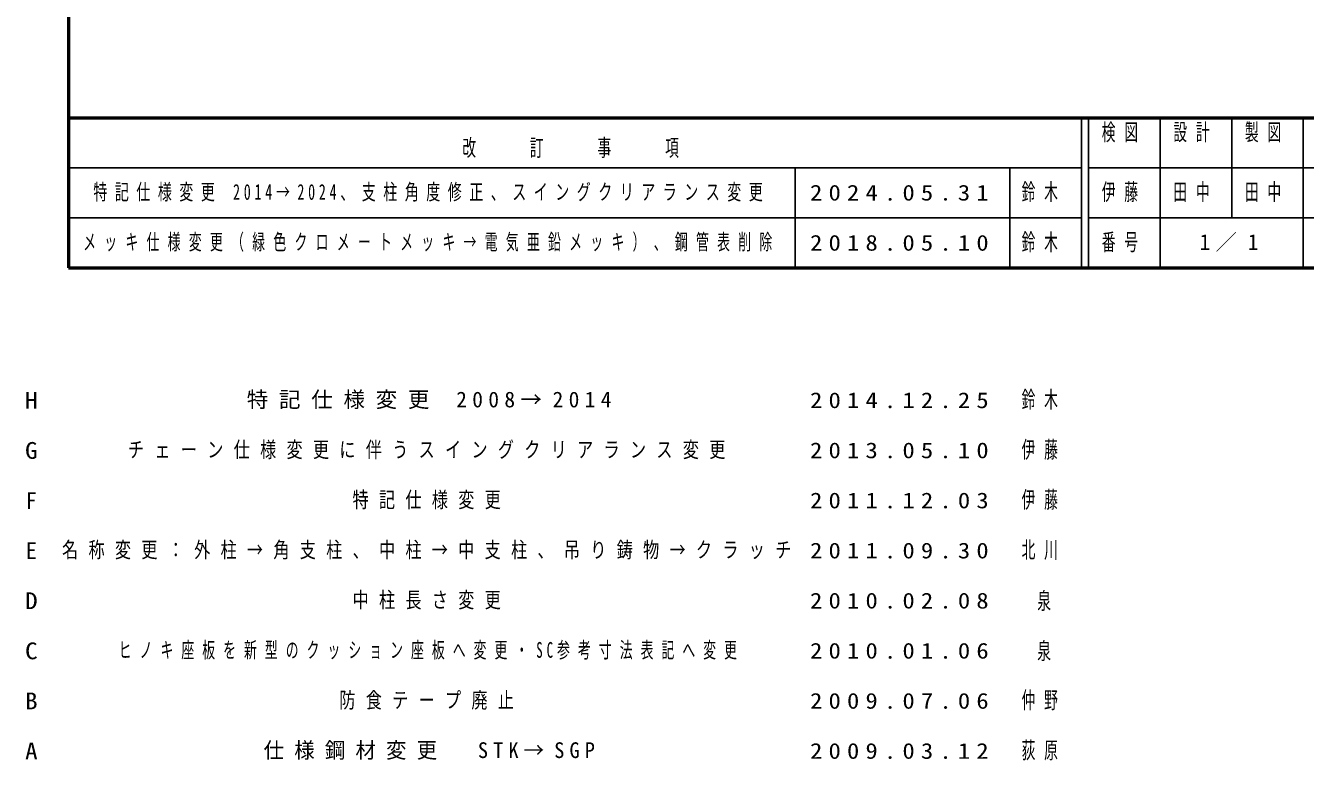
# Model space of a CAD drawing. Units: millimetres, scale not verified. Extents: x -35408 to 0, y -49934 to 13350.
# Drawn here: x -19550 to -10610, y -3440 to 1693 of the extents above; entities that cross this region are included whole.
import ezdxf
from ezdxf.enums import TextEntityAlignment as Align

# ---------------------------------------------------------------- set-up
doc = ezdxf.new("R2010")
doc.units = ezdxf.units.MM
doc.layers.add('A3図枠', color=7, linetype='Continuous', lineweight=25)
doc.layers.add('図面プロファイル', color=7, linetype='Continuous')
doc.styles.add('ＭＳ ゴシック', font='')
doc.styles.get('ＭＳ ゴシック').set_extended_font_data('MS Gothic')

msp = doc.modelspace()

# ---------------------------------------------------------------- linework, layer by layer
at = {"layer": 'A3図枠', "lineweight": 50}
for p, q in [((-19250, 13350), (-19250, 0)), ((-19250, 1050), (0, 1050)), ((-19250, 0), (0, 0))]:
    msp.add_line(p, q, dxfattribs=at)
at = {"layer": 'A3図枠', "color": 211}
for p, q in [((-12175, 1050), (-12175, 0)), ((-12125, 1050), (-12125, 0)), ((-11625, 1050), (-11625, 350)), ((-11125, 1050), (-11125, 350)), ((-10625, 1050), (-10625, 0)), ((-12125, 350), (0, 350))]:
    msp.add_line(p, q, dxfattribs=at)
at = {"layer": 'A3図枠'}
for p, q in [((-19250, 700), (-12175, 700)), ((-14175, 700), (-14175, 0)), ((-12675, 700), (-12675, 0)), ((-12125, 700), (-9375, 700)), ((-19250, 350), (-12175, 350)), ((-11625, 350), (-11625, 0))]:
    msp.add_line(p, q, dxfattribs=at)

# ---------------------------------------------------------------- texts
at = {"layer": 'A3図枠', "color": 4, "char_height": 117.3, "style": 'ＭＳ ゴシック'}
for s, insert, attachment_point in [('\\T1.64;\\W0.6;検図', (-11875, 1008.333), 2), ('\\T1.64;\\W0.6;設計', (-11375, 1008.333), 2), ('\\T1.64;\\W0.6;製図', (-10875, 1008.333), 2), ('\\T1.64;\\W0.6;改\u3000\u3000訂\u3000\u3000事\u3000\u3000項', (-15712.5, 768.333), 8), ('\\T1.64;\\W0.6;番号', (-11875, 175), 5)]:
    msp.add_mtext(s, dxfattribs=dict(at, insert=insert, attachment_point=attachment_point))
at = {"layer": '図面プロファイル', "style": 'ＭＳ ゴシック'}
for s, width, p in [('H', 1.15, (-19510, -925)), ('G', 1.1, (-19510, -1275)), ('F', 0.95, (-19510, -1625)), ('D', 1.1, (-19510, -2325)), ('泉', 0.6, (-12435, -2325)), ('C', 1.1, (-19510, -2675)), ('泉', 0.6, (-12435, -2675)), ('B', 1.1, (-19510, -3025)), ('A', 1.1, (-19510, -3375))]:
    msp.add_text(s, height=117.3, dxfattribs=dict(at, width=width)).set_placement(p, align=Align.MIDDLE_CENTER)
msp.add_text('E', height=117.3, dxfattribs=at).set_placement((-19510, -1975), align=Align.MIDDLE_CENTER)
at = {"layer": '図面プロファイル', "attachment_point": 5, "style": 'ＭＳ ゴシック'}
for s, insert, char_height in [('\\T1.54;\\W0.65;特記仕様変更\\~2014→2024、支柱角度修正、スイングクリアランス変更', (-16712.5, 525), 110), ('\\T1.5;\\W1.15;2024.05.31', (-13425, 525), 110), ('\\T1.64;\\W0.6;鈴木', (-12435, 525), 117.3), ('\\T1.64;\\W0.6;伊藤', (-11875, 525), 117.3), ('\\T1.64;\\W0.6;田中', (-11375, 525), 117.3), ('\\T1.64;\\W0.6;田中', (-10875, 525), 117.3), ('\\T1.64;\\W0.6;メッキ仕様変更（緑色クロメートメッキ→電気亜鉛メッキ）、鋼管表削除', (-16712.5, 175), 110), ('\\T1.5;\\W1.15;2018.05.10', (-13425, 175), 110), ('\\T1.64;\\W0.6;鈴木', (-12435, 175), 117.3), ('\\T1.5;1／1', (-11125, 175), 110), ('\\T1.5;特記仕様変更\\~2008→2014', (-16712.5, -925), 110), ('\\T1.5;\\W1.15;2014.12.25', (-13425, -925), 110), ('\\T1.64;\\W0.6;鈴木', (-12435, -925), 117.3), ('\\T1.64;\\W0.75;チェーン仕様変更に伴うスイングクリアランス変更', (-16712.5, -1275), 110), ('\\T1.5;\\W1.15;2013.05.10', (-13425, -1275), 110), ('\\T1.64;\\W0.6;伊藤', (-12435, -1275), 117.3), ('\\T1.64;\\W0.75;特記仕様変更', (-16712.5, -1625), 110), ('\\T1.5;\\W1.15;2011.12.03', (-13425, -1625), 110), ('\\T1.64;\\W0.6;伊藤', (-12435, -1625), 117.3), ('\\T1.64;\\W0.75;名称変更：外柱→角支柱、中柱→中支柱、吊り鋳物→クラッチ', (-16712.5, -1975), 110), ('\\T1.5;\\W1.15;2011.09.30', (-13425, -1975), 110), ('\\T1.64;\\W0.6;北川', (-12435, -1975), 117.3), ('\\T1.64;\\W0.75;中柱長さ変更', (-16712.5, -2325), 110), ('\\T1.5;\\W1.15;2010.02.08', (-13425, -2325), 110), ('\\T1.62;\\W0.6;ヒノキ座板を新型のクッション座板へ変更・SC参考寸法表記へ変更', (-16712.5, -2675), 110), ('\\T1.5;\\W1.15;2010.01.06', (-13425, -2675), 110), ('\\T1.64;\\W0.75;防食テープ廃止', (-16712.5, -3025), 110), ('\\T1.64;\\W0.6;仲野', (-12435, -3025), 117.3), ('\\T1.5;\\W1.15;2009.07.06', (-13425, -3025), 110), ('\\T1.5;\\W0.95;仕様鋼材変更\u3000STK→SGP', (-16712.5, -3375), 110), ('\\T1.64;\\W0.6;荻原', (-12435, -3375), 117.3), ('\\T1.5;\\W1.15;2009.03.12', (-13425, -3375), 110)]:
    msp.add_mtext(s, dxfattribs=dict(at, insert=insert, char_height=char_height))

doc.saveas('drawing.dxf')
